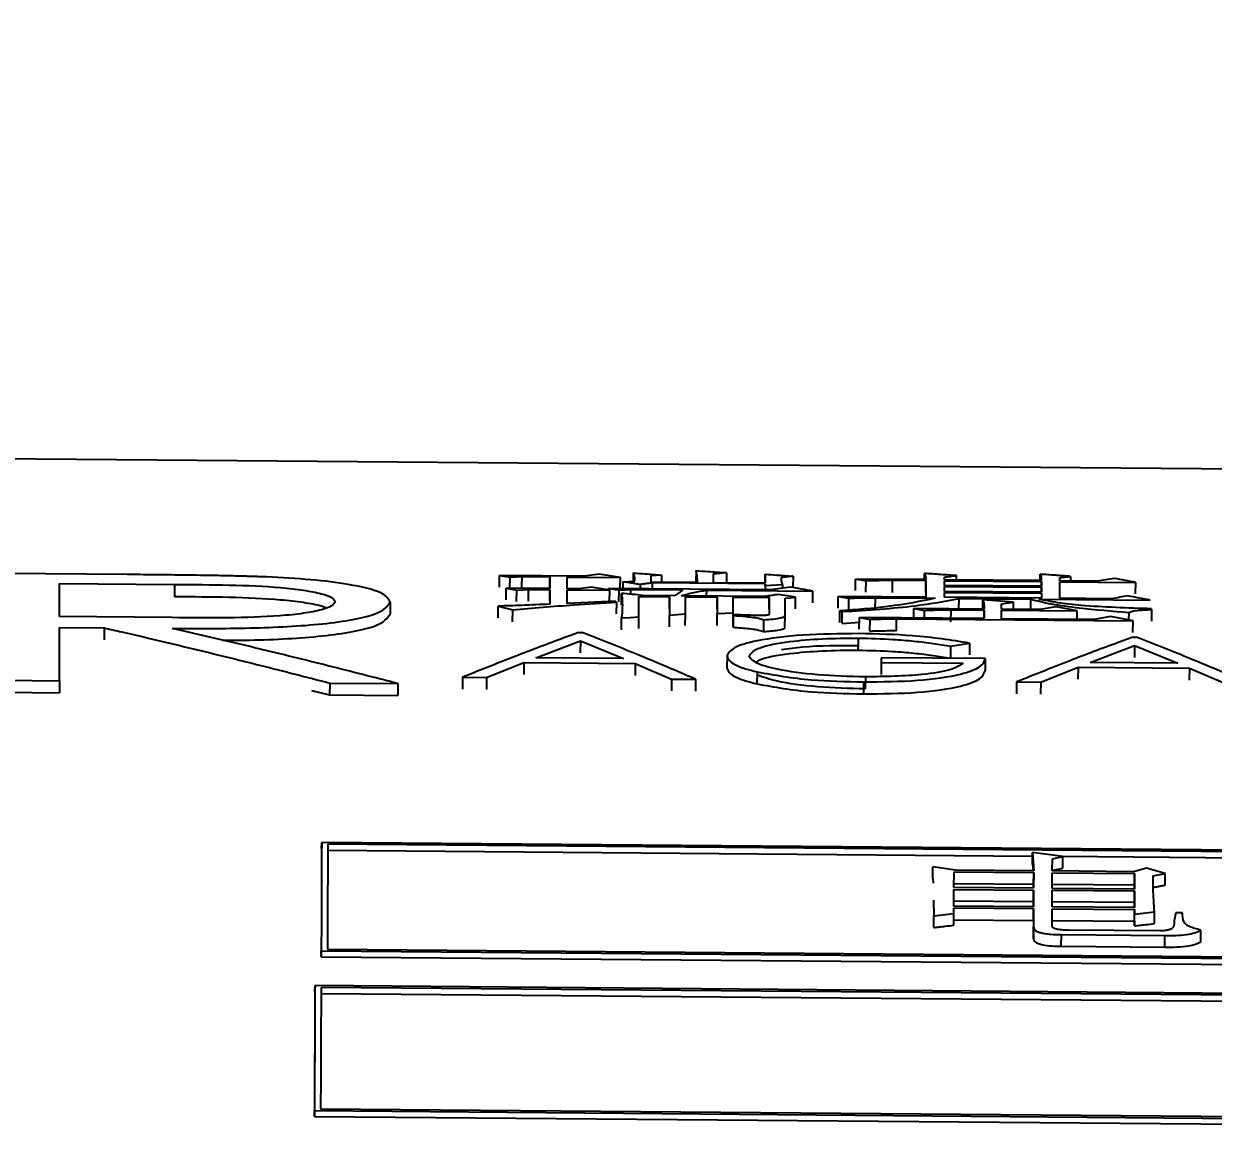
# Model space of a CAD drawing. Header units: millimetres. Extents: x 1726 to 4771, y 590 to 2743.
# Drawn here: x 2468.71 to 2478.4, y 2335.73 to 2344.85 of the extents above; entities that cross this region are included whole.
import ezdxf

# ---------------------------------------------------------------- set-up
doc = ezdxf.new("R2010")
doc.units = ezdxf.units.MM
doc.layers.add('AM_5', color=3, linetype='Continuous', lineweight=25)
doc.styles.add('SLDTEXTSTYLE1', font='txt.shx', dxfattribs={"width": 0.7, "bigfont": 'gbcbig.shx'})
doc.dimstyles.new('SLDDIMSTYLE12$0', dxfattribs={"dimtxt": 12, "dimasz": 10, "dimexe": 0, "dimexo": 0.0625, "dimgap": 0.875, "dimtad": 1, "dimdec": 1, "dimlfac": 1.8, "dimrnd": 1e-09, "dimzin": 12, "dimdsep": 46, "dimtxsty": 'SLDTEXTSTYLE1', "dimcen": 0.09, "dimdle": 8.16, "dimclrd": 3, "dimclre": 3, "dimadec": 0, "dimazin": 3, "dimtfac": 1, "dimtdec": 1, "dimtofl": 0, "dimtmove": 0, "dimatfit": 3, "dimfxl": 0, "dimfrac": 2, "dimtolj": 1, "dimlwd": 5, "dimlwe": 5, "dimarcsym": 0})

# ---------------------------------------------------------------- blocks, each defined once
blk = doc.blocks.new('*D50')
at = {"layer": 'AM_5', "color": 3, "lineweight": 5, "transparency": 16777216}
blk.add_line((2709.5179, 2483.6796), (2315.1182, 2483.6796), dxfattribs=at)
at = {"layer": 'AM_5', "color": 3, "linetype": 'Continuous', "lineweight": 5, "transparency": 16777216}
for p, q in [((2315.1182, 2473.6796), (2315.1182, 2159.8939)), ((2721.1936, 2149.8939), (2315.1182, 2149.8939))]:
    blk.add_line(p, q, dxfattribs=at)
at = {"layer": 'AM_5', "color": 3, "transparency": 16777216}
for points in [[(2313.4515, 2473.6796), (2316.7848, 2473.6796), (2315.1182, 2483.6796)], [(2313.4515, 2159.8939), (2316.7848, 2159.8939), (2315.1182, 2149.8939)]]:
    blk.add_solid(points, dxfattribs=at)
at = {"layer": 'Defpoints', "color": 0, "transparency": 16777216}
for p in [(2709.5804, 2483.6796), (2315.1182, 2149.8939), (2721.2561, 2149.8939)]:
    blk.add_point(p, dxfattribs=at)
at = {"layer": 'AM_5', "color": 0, "transparency": 16777216, "insert": (2300.5289, 2316.7867), "char_height": 12, "attachment_point": 5, "rotation": 90, "style": 'SLDTEXTSTYLE1'}
blk.add_mtext('\\A1;{\\H2.28571x;335}', dxfattribs=at)

msp = doc.modelspace()

# ---------------------------------------------------------------- linework, layer by layer
at = {"color": 7, "linetype": 'Continuous', "lineweight": 25}
for p, q in [((2490.1319, 2341.1208), (2462.6019, 2341.3507)), ((2469.5553, 2340.3593), (2468.5548, 2340.3677)), ((2472.5853, 2340.2575), (2472.5861, 2340.3517)), ((2472.5861, 2340.3517), (2472.6727, 2340.3383)), ((2473.2784, 2340.3459), (2472.5861, 2340.3517)), ((2472.6719, 2340.247), (2472.6727, 2340.3383)), ((2472.6727, 2340.3383), (2472.77, 2340.3422)), ((2472.77, 2340.3422), (2472.9972, 2340.3403)), ((2472.9964, 2340.2461), (2472.9972, 2340.3403)), ((2472.9972, 2340.3403), (2472.9972, 2340.2443)), ((2473.1378, 2340.3392), (2473.5705, 2340.3355)), ((2473.1378, 2340.2431), (2473.1378, 2340.3392)), ((2473.3974, 2340.3623), (2473.2784, 2340.3459)), ((2473.5705, 2340.3355), (2473.3974, 2340.3623)), ((2473.5697, 2340.2462), (2473.5705, 2340.3355)), ((2473.678, 2340.3051), (2473.6786, 2340.3725)), ((2473.9058, 2340.3549), (2473.8193, 2340.3493)), ((2473.8193, 2340.3493), (2473.8193, 2340.2998)), ((2473.9058, 2340.3549), (2473.9053, 2340.2991)), ((2474.187, 2340.3915), (2474.1862, 2340.2975)), ((2474.3276, 2340.3639), (2474.3277, 2340.2955)), ((2474.4358, 2340.3739), (2474.4351, 2340.2946)), ((2474.7495, 2340.362), (2474.7489, 2340.292)), ((2474.7495, 2340.292), (2474.7495, 2340.362)), ((2474.9767, 2340.346), (2474.9759, 2340.254)), ((2475.4843, 2340.2285), (2475.4851, 2340.3227)), ((2476.0584, 2340.318), (2475.4851, 2340.3227)), ((2476.0471, 2340.3181), (2476.0475, 2340.3683)), ((2476.2098, 2340.3167), (2476.2098, 2340.3388)), ((2476.9994, 2340.3101), (2476.2098, 2340.3167)), ((2476.3068, 2340.3159), (2476.3071, 2340.3505)), ((2476.9881, 2340.3102), (2476.9886, 2340.362)), ((2477.1509, 2340.3088), (2477.1509, 2340.3341)), ((2477.2374, 2340.3443), (2477.2371, 2340.3081)), ((2469.0034, 2340.0169), (2469.0035, 2340.2868)), ((2469.0035, 2340.2868), (2469.941, 2340.2789)), ((2469.941, 2340.2789), (2469.9401, 2340.1804)), ((2472.6394, 2340.1526), (2472.6402, 2340.2473)), ((2472.6402, 2340.2473), (2472.7268, 2340.2332)), ((2472.9972, 2340.2443), (2472.6402, 2340.2473)), ((2472.726, 2340.1385), (2472.7268, 2340.2332)), ((2472.7268, 2340.2332), (2472.8241, 2340.2374)), ((2472.8241, 2340.2374), (2472.9972, 2340.236)), ((2472.9964, 2340.1413), (2472.9972, 2340.236)), ((2472.9972, 2340.236), (2472.9972, 2340.1179)), ((2473.2352, 2340.2423), (2473.1378, 2340.2431)), ((2473.1378, 2340.2348), (2473.484, 2340.2319)), ((2473.1378, 2340.1237), (2473.1378, 2340.2348)), ((2473.3325, 2340.2564), (2473.2352, 2340.2423)), ((2473.484, 2340.2319), (2473.3325, 2340.2564)), ((2473.473, 2340.2337), (2473.4732, 2340.247)), ((2474.7928, 2340.236), (2473.4732, 2340.247)), ((2473.4832, 2340.1393), (2473.484, 2340.2319)), ((2473.5589, 2340.1383), (2473.5597, 2340.233)), ((2473.5921, 2340.3001), (2473.5917, 2340.246)), ((2473.5921, 2340.3001), (2473.6895, 2340.3057)), ((2473.6567, 2340.1987), (2473.657, 2340.2371)), ((2473.657, 2340.2371), (2474.0789, 2340.2336)), ((2473.7327, 2340.2778), (2473.7325, 2340.2448)), ((2473.8193, 2340.2998), (2474.1979, 2340.2966)), ((2473.8301, 2340.2916), (2473.8297, 2340.244)), ((2474.7495, 2340.2839), (2473.8301, 2340.2916)), ((2474.2733, 2340.1849), (2474.2737, 2340.232)), ((2474.2737, 2340.232), (2475.139, 2340.2248)), ((2474.3277, 2340.2955), (2474.7495, 2340.292)), ((2474.7495, 2340.2839), (2474.7491, 2340.2363)), ((2474.7495, 2340.2676), (2474.7493, 2340.2363)), ((2474.7495, 2340.2676), (2474.7495, 2340.2839)), ((2474.8902, 2340.2762), (2474.8899, 2340.249)), ((2475.1381, 2340.1301), (2475.139, 2340.2248)), ((2475.5708, 2340.215), (2475.5716, 2340.3093)), ((2475.7871, 2340.2136), (2475.7879, 2340.3123)), ((2475.7879, 2340.3123), (2476.0584, 2340.31)), ((2476.0576, 2340.2157), (2476.0584, 2340.31)), ((2476.0584, 2340.31), (2476.0584, 2340.1751)), ((2476.2098, 2340.3087), (2476.9994, 2340.3022)), ((2476.2098, 2340.2701), (2476.2098, 2340.3087)), ((2476.9995, 2340.2635), (2476.2098, 2340.2701)), ((2476.2098, 2340.262), (2476.9995, 2340.2554)), ((2476.2098, 2340.2225), (2476.2098, 2340.262)), ((2476.9995, 2340.2159), (2476.2098, 2340.2225)), ((2476.9991, 2340.2635), (2476.9994, 2340.3022)), ((2476.9991, 2340.2159), (2476.9995, 2340.2554)), ((2476.9994, 2340.3022), (2476.9995, 2340.2635)), ((2476.9995, 2340.2554), (2476.9995, 2340.2159)), ((2477.4537, 2340.3063), (2477.1509, 2340.3088)), ((2477.1509, 2340.3009), (2477.7674, 2340.2957)), ((2477.1509, 2340.166), (2477.1509, 2340.3009)), ((2477.7666, 2340.2015), (2477.7674, 2340.2957)), ((2471.6957, 2340.1345), (2471.6949, 2340.0361)), ((2473.5272, 2340.1413), (2473.1378, 2340.1237)), ((2473.538, 2340.1343), (2473.5272, 2340.1413)), ((2473.538, 2340.1343), (2473.5372, 2340.0391)), ((2473.5805, 2340.1111), (2473.5813, 2340.2059)), ((2473.7219, 2340.181), (2473.9707, 2340.1789)), ((2473.7219, 2340.0153), (2473.7219, 2340.181)), ((2474.014, 2340.1871), (2473.7544, 2340.1892)), ((2473.9699, 2340.084), (2473.9707, 2340.1789)), ((2473.9707, 2340.1789), (2473.9707, 2340.0295)), ((2474.7496, 2340.1809), (2474.0681, 2340.1866)), ((2474.1005, 2340.1778), (2474.3601, 2340.1757)), ((2474.1005, 2340.0393), (2474.1005, 2340.1778)), ((2474.3593, 2340.0807), (2474.3601, 2340.1757)), ((2474.3601, 2340.1757), (2474.3601, 2340.0407)), ((2474.4899, 2340.1746), (2474.782, 2340.1722)), ((2474.4899, 2340.0486), (2474.4899, 2340.1746)), ((2474.7812, 2340.0772), (2474.782, 2340.1722)), ((2474.782, 2340.1722), (2474.782, 2340.0336)), ((2474.9118, 2340.0271), (2474.9118, 2340.166)), ((2474.9975, 2340.0788), (2474.9983, 2340.1738)), ((2475.3437, 2340.0862), (2475.3445, 2340.1811)), ((2476.0584, 2340.1751), (2475.3445, 2340.1811)), ((2475.4302, 2340.0718), (2475.431, 2340.1667)), ((2475.6465, 2340.0751), (2475.6473, 2340.17)), ((2475.6473, 2340.17), (2476.1341, 2340.166)), ((2476.2098, 2340.2142), (2476.9995, 2340.2076)), ((2476.2098, 2340.1738), (2476.2098, 2340.2142)), ((2476.9995, 2340.1673), (2476.2098, 2340.1738)), ((2476.3281, 2340.0795), (2476.3288, 2340.1644)), ((2476.3288, 2340.1644), (2476.913, 2340.1595)), ((2476.5229, 2340.0779), (2476.5235, 2340.1542)), ((2476.7723, 2340.135), (2476.5235, 2340.1542)), ((2476.6749, 2340.0766), (2476.675, 2340.122)), ((2476.675, 2340.122), (2476.7723, 2340.135)), ((2476.7718, 2340.0758), (2476.7723, 2340.135)), ((2476.9122, 2340.0746), (2476.913, 2340.1595)), ((2476.9779, 2340.1589), (2477.8865, 2340.1514)), ((2476.9995, 2340.2076), (2476.9995, 2340.1673)), ((2477.5728, 2340.1625), (2477.1509, 2340.166)), ((2472.5745, 2340.0066), (2472.5753, 2340.102)), ((2472.5753, 2340.102), (2472.6939, 2340.0709)), ((2472.6931, 2339.9754), (2472.6939, 2340.0709)), ((2473.9699, 2339.9339), (2473.9707, 2340.0295)), ((2474.0997, 2339.9437), (2474.1005, 2340.0393)), ((2474.3593, 2339.9451), (2474.3601, 2340.0407)), ((2474.4891, 2339.9531), (2474.4899, 2340.0486)), ((2474.4899, 2340.0324), (2474.4891, 2339.9368)), ((2474.4891, 2339.9296), (2474.4899, 2340.0252)), ((2474.4899, 2340.0324), (2474.4899, 2340.0252)), ((2474.9109, 2339.9315), (2474.9118, 2340.0271)), ((2475.3553, 2340.0628), (2475.3545, 2339.9674)), ((2475.3553, 2340.0628), (2475.3769, 2340.0573)), ((2475.3761, 2339.9619), (2475.3769, 2340.0573)), ((2475.9604, 2340.0057), (2475.961, 2340.0826)), ((2475.961, 2340.0826), (2476.0476, 2340.0677)), ((2476.5343, 2340.0778), (2475.961, 2340.0826)), ((2476.047, 2340.005), (2476.0476, 2340.0677)), ((2476.2631, 2339.9729), (2476.2639, 2340.0712)), ((2476.2639, 2340.0712), (2476.5343, 2340.069)), ((2476.5337, 2340.0009), (2476.5343, 2340.069)), ((2476.5343, 2340.069), (2476.5343, 2340.0009)), ((2476.9886, 2340.074), (2476.6749, 2340.0766)), ((2476.6749, 2340.0678), (2477.2915, 2340.0627)), ((2476.6749, 2339.9997), (2476.6749, 2340.0678)), ((2477.1184, 2340.0957), (2476.9886, 2340.074)), ((2477.2915, 2340.0627), (2477.1184, 2340.0957)), ((2477.2909, 2339.9946), (2477.2915, 2340.0627)), ((2477.7128, 2339.9881), (2477.7134, 2340.0503)), ((2477.8973, 2340.0735), (2477.8964, 2339.9782)), ((2477.8973, 2340.0735), (2477.8973, 2340.0805)), ((2469.9189, 2340.0081), (2469.0034, 2340.0169)), ((2473.5804, 2339.9097), (2473.5813, 2340.0055)), ((2473.7211, 2339.9196), (2473.7219, 2340.0153)), ((2474.7378, 2339.8946), (2474.7387, 2339.9904)), ((2475.5172, 2339.9694), (2475.376, 2339.959)), ((2475.5167, 2339.9137), (2475.5175, 2340.0094)), ((2475.5175, 2340.0094), (2475.604, 2339.9941)), ((2476.5343, 2340.0009), (2475.5175, 2340.0094)), ((2475.6032, 2339.8984), (2475.604, 2339.9941)), ((2475.8195, 2339.8995), (2475.8204, 2339.9978)), ((2475.8204, 2339.9978), (2477.7458, 2339.9817)), ((2477.4321, 2339.9934), (2476.6749, 2339.9997)), ((2477.5619, 2340.0176), (2477.4321, 2339.9934)), ((2477.7458, 2339.9817), (2477.5619, 2340.0176)), ((2477.745, 2339.886), (2477.7458, 2339.9817)), ((2469.0027, 2339.4942), (2469.0033, 2339.928)), ((2469.0033, 2339.928), (2469.3679, 2339.925)), ((2469.3679, 2339.925), (2469.3671, 2339.8287)), ((2473.2343, 2339.888), (2473.26, 2339.8878)), ((2475.5082, 2339.7437), (2475.509, 2339.8417)), ((2477.747, 2339.8503), (2477.7726, 2339.8501)), ((2472.8827, 2339.6806), (2473.2451, 2339.8184)), ((2473.2451, 2339.8184), (2473.2442, 2339.7218)), ((2473.2451, 2339.8184), (2473.5974, 2339.6746)), ((2476.2597, 2339.7756), (2476.2589, 2339.6789)), ((2476.2597, 2339.7756), (2476.4136, 2339.8007)), ((2476.4136, 2339.8007), (2476.4128, 2339.7041)), ((2477.3954, 2339.6429), (2477.7577, 2339.7807)), ((2477.7577, 2339.7807), (2477.7569, 2339.6841)), ((2477.7577, 2339.7807), (2478.1101, 2339.637)), ((2472.481, 2339.5209), (2472.7853, 2339.6425)), ((2472.7853, 2339.6425), (2472.7845, 2339.5453)), ((2472.7853, 2339.6425), (2473.6919, 2339.635)), ((2473.5974, 2339.6746), (2472.8827, 2339.6806)), ((2474.4392, 2339.6966), (2474.4383, 2339.5996)), ((2475.6955, 2339.6426), (2475.6946, 2339.5454)), ((2475.6955, 2339.6812), (2475.6947, 2339.5841)), ((2475.6955, 2339.6812), (2475.6955, 2339.6426)), ((2476.5417, 2339.6741), (2475.6955, 2339.6812)), ((2475.6955, 2339.6426), (2476.3621, 2339.637)), ((2476.5417, 2339.6741), (2476.5408, 2339.5763)), ((2478.1101, 2339.637), (2477.3954, 2339.6429)), ((2473.6919, 2339.635), (2473.6911, 2339.5378)), ((2473.6919, 2339.635), (2473.9874, 2339.5083)), ((2474.6842, 2339.5664), (2474.6833, 2339.4687)), ((2476.9937, 2339.4832), (2477.298, 2339.6049)), ((2477.298, 2339.6049), (2477.2971, 2339.5077)), ((2477.298, 2339.6049), (2478.2046, 2339.5973)), ((2478.2046, 2339.5973), (2478.2037, 2339.5001)), ((2478.2046, 2339.5973), (2478.5, 2339.4706)), ((2468.554, 2339.4979), (2469.0027, 2339.4942)), ((2469.0027, 2339.4942), (2469.0019, 2339.3966)), ((2471.2042, 2339.4758), (2471.2033, 2339.3783)), ((2471.2042, 2339.4758), (2471.759, 2339.4712)), ((2471.759, 2339.4712), (2471.7582, 2339.3736)), ((2472.2851, 2339.5225), (2472.481, 2339.5209)), ((2472.481, 2339.5209), (2472.4802, 2339.4233)), ((2473.9874, 2339.5083), (2474.1825, 2339.5067)), ((2474.1825, 2339.5067), (2474.1816, 2339.4091)), ((2475.5506, 2339.4851), (2475.5497, 2339.3876)), ((2475.5663, 2339.5253), (2475.5654, 2339.4277)), ((2476.7978, 2339.4848), (2476.9937, 2339.4832)), ((2476.9937, 2339.4832), (2476.9928, 2339.3857)), ((2468.5532, 2339.4004), (2469.0019, 2339.3966)), ((2471.0566, 2339.4157), (2471.2033, 2339.3783)), ((2471.2033, 2339.3783), (2471.7582, 2339.3736)), ((2471.1379, 2338.126), (2471.1383, 2338.1752)), ((2493.1205, 2337.9919), (2471.1383, 2338.1752)), ((2471.1878, 2338.114), (2476.9264, 2338.0661)), ((2493.0705, 2337.9795), (2471.1882, 2338.1619)), ((2476.9259, 2338.0005), (2476.9267, 2338.0963)), ((2476.9267, 2338.0963), (2476.937, 2337.9457)), ((2477.1754, 2338.0633), (2476.9267, 2338.0963)), ((2476.9259, 2338.0005), (2476.9321, 2337.9457)), ((2477.0884, 2337.9444), (2477.0888, 2338.0442)), ((2477.0888, 2338.0442), (2477.1754, 2338.0633)), ((2477.1689, 2338.0641), (2480.204, 2338.0388)), ((2477.1745, 2337.9675), (2477.1754, 2338.0633)), ((2476.1142, 2337.8827), (2476.115, 2337.9783)), ((2476.2988, 2337.951), (2476.115, 2337.9783)), ((2476.2875, 2337.8089), (2476.2879, 2337.9367)), ((2476.2879, 2337.9367), (2476.9369, 2337.9313)), ((2476.937, 2337.9457), (2476.2988, 2337.951)), ((2476.9361, 2337.8357), (2476.9369, 2337.9313)), ((2476.9369, 2337.9313), (2476.9365, 2337.8035)), ((2477.0879, 2337.8023), (2477.0884, 2337.93)), ((2477.7483, 2337.9389), (2477.0884, 2337.9444)), ((2477.0884, 2337.93), (2477.759, 2337.9245)), ((2477.8565, 2337.9667), (2477.7483, 2337.9389)), ((2477.7582, 2337.8289), (2477.759, 2337.9245)), ((2477.759, 2337.9245), (2477.7586, 2337.7967)), ((2478.0078, 2337.9253), (2477.8565, 2337.9667)), ((2477.9104, 2337.9059), (2478.0078, 2337.9253)), ((2478.007, 2337.8297), (2478.0078, 2337.9253)), ((2476.1142, 2337.8827), (2476.1181, 2337.8448)), ((2476.9361, 2337.8357), (2476.2871, 2337.8411)), ((2476.9365, 2337.8035), (2476.2875, 2337.8089)), ((2476.936, 2337.8035), (2476.9361, 2337.8357)), ((2477.7582, 2337.8289), (2477.0875, 2337.8345)), ((2477.7586, 2337.7967), (2477.0879, 2337.8023)), ((2477.7581, 2337.7967), (2477.7582, 2337.8289)), ((2476.1213, 2337.7073), (2476.1243, 2337.5781)), ((2476.2869, 2337.6579), (2476.2874, 2337.7943)), ((2476.2874, 2337.7943), (2476.9364, 2337.7889)), ((2476.9356, 2337.6935), (2476.9364, 2337.7889)), ((2476.9364, 2337.7889), (2476.9359, 2337.6525)), ((2477.0874, 2337.6513), (2477.0879, 2337.7876)), ((2477.0879, 2337.7876), (2477.7585, 2337.782)), ((2477.7577, 2337.6866), (2477.7585, 2337.782)), ((2477.7585, 2337.782), (2477.758, 2337.6457)), ((2476.9356, 2337.6935), (2476.2866, 2337.6989)), ((2476.2867, 2337.5979), (2476.2868, 2337.643)), ((2476.2868, 2337.643), (2476.9359, 2337.6376)), ((2476.9359, 2337.6525), (2476.2869, 2337.6579)), ((2476.935, 2337.5424), (2476.9359, 2337.6376)), ((2476.9359, 2337.6376), (2476.9353, 2337.4893)), ((2476.9354, 2337.6525), (2476.9356, 2337.6935)), ((2477.0868, 2337.4972), (2477.0873, 2337.6363)), ((2477.7577, 2337.6866), (2477.087, 2337.6922)), ((2477.0873, 2337.6363), (2477.7579, 2337.6307)), ((2477.758, 2337.6457), (2477.0874, 2337.6513)), ((2477.7571, 2337.5355), (2477.7579, 2337.6307)), ((2477.7575, 2337.6457), (2477.7577, 2337.6866)), ((2477.7579, 2337.6307), (2477.7578, 2337.5917)), ((2477.7578, 2337.5917), (2477.9201, 2337.6114)), ((2477.9193, 2337.5162), (2477.9201, 2337.6114)), ((2478.1473, 2337.6035), (2478.0932, 2337.6039)), ((2476.1235, 2337.483), (2476.1243, 2337.5781)), ((2476.1243, 2337.5781), (2476.2867, 2337.5979)), ((2476.2858, 2337.5028), (2476.2867, 2337.5979)), ((2476.286, 2337.5478), (2476.935, 2337.5424)), ((2476.935, 2337.5424), (2476.9345, 2337.3943)), ((2477.0869, 2337.5411), (2477.7571, 2337.5355)), ((2477.757, 2337.4965), (2477.7578, 2337.5917)), ((2477.7571, 2337.5355), (2477.757, 2337.4965)), ((2476.9345, 2337.3943), (2476.9353, 2337.4893)), ((2477.1614, 2337.3312), (2477.1622, 2337.4261)), ((2477.1622, 2337.4261), (2478.0059, 2337.419)), ((2477.963, 2337.4563), (2477.2164, 2337.4625)), ((2478.0051, 2337.3241), (2478.0059, 2337.419)), ((2478.2973, 2337.3677), (2478.2982, 2337.4627)), ((2471.1351, 2337.3937), (2471.1346, 2337.2453)), ((2477.1614, 2337.3312), (2478.0051, 2337.3241)), ((2471.1346, 2337.2453), (2471.135, 2337.2935)), ((2471.1346, 2337.2453), (2493.1168, 2337.0621)), ((2471.135, 2337.2935), (2493.1172, 2337.1102)), ((2471.1851, 2337.3075), (2493.0673, 2337.1251)), ((2471.0834, 2336.9625), (2471.079, 2335.9454)), ((2471.0834, 2336.9625), (2471.0839, 2337.0103)), ((2493.0661, 2336.8271), (2471.0839, 2337.0103)), ((2471.1334, 2336.9478), (2493.0156, 2336.7654)), ((2493.016, 2336.8126), (2471.1338, 2336.995)), ((2471.079, 2335.9454), (2471.0794, 2335.9922)), ((2471.0794, 2335.9922), (2493.0616, 2335.809)), ((2471.1295, 2336.0083), (2493.0117, 2335.8259)), ((2471.079, 2335.9454), (2493.0612, 2335.7622))]:
    msp.add_line(p, q, dxfattribs=at)
at = {"color": 7, "linetype": 'Continuous', "lineweight": 25, "flags": 128}
for points in [[(2472.7692, 2340.248), (2472.7694, 2340.2682), (2472.7696, 2340.2929), (2472.7698, 2340.3176), (2472.77, 2340.3422)], [(2472.8233, 2340.1427), (2472.8235, 2340.1635), (2472.8237, 2340.1882), (2472.8239, 2340.2128), (2472.8241, 2340.2374)], [(2473.5597, 2340.233), (2473.6084, 2340.2351), (2473.657, 2340.2371)], [(2474.8902, 2340.2762), (2474.844, 2340.2734), (2474.7968, 2340.2705), (2474.7495, 2340.2676)], [(2474.9118, 2340.166), (2474.9551, 2340.1699), (2474.9983, 2340.1738)], [(2473.9707, 2340.0295), (2474.0356, 2340.0344), (2474.1005, 2340.0393)], [(2474.3601, 2340.0407), (2474.425, 2340.0447), (2474.4899, 2340.0486)], [(2473.5813, 2340.0055), (2473.6516, 2340.0104), (2473.7219, 2340.0153)], [(2472.2851, 2339.5225), (2472.2849, 2339.4966), (2472.2847, 2339.4708), (2472.2843, 2339.425)], [(2473.9874, 2339.5083), (2473.9872, 2339.4836), (2473.9869, 2339.4589), (2473.9865, 2339.4108)], [(2476.7978, 2339.4848), (2476.7975, 2339.459), (2476.7973, 2339.4331), (2476.7969, 2339.3873)]]:
    msp.add_lwpolyline(points, dxfattribs=at)
at = {"color": 7, "linetype": 'Continuous', "lineweight": 25}
for points, knots in [([(2470.6881, 2340.3398), (2470.6782, 2340.3401), (2470.6632, 2340.3406), (2470.6433, 2340.3412), (2470.6283, 2340.3417), (2470.6084, 2340.3424), (2470.5885, 2340.343), (2470.5685, 2340.3436), (2470.5535, 2340.3441), (2470.5386, 2340.3445), (2470.5186, 2340.3451), (2470.4986, 2340.3457), (2470.4786, 2340.3463), (2470.4636, 2340.3467), (2470.4335, 2340.3474), (2470.3683, 2340.349), (2470.2879, 2340.3504), (2470.1471, 2340.3527), (2469.978, 2340.3552), (2469.7606, 2340.3575), (2469.6238, 2340.3587), (2469.5553, 2340.3593)], [0, 0, 0, 0, 0.026604, 0.039906, 0.053209, 0.066511, 0.093115, 0.106417, 0.119719, 0.133022, 0.146324, 0.172928, 0.18623, 0.199533, 0.212835, 0.266046, 0.372479, 0.425688, 0.638532, 0.819249, 1, 1, 1, 1]), ([(2471.6957, 2340.1345), (2471.6816, 2340.1612), (2471.6531, 2340.2152), (2471.3889, 2340.2777), (2471.0557, 2340.3201), (2470.8116, 2340.3332), (2470.6881, 2340.3398)], [0, 0, 0, 0, 0.268776, 0.544534, 0.769495, 1, 1, 1, 1]), ([(2473.6895, 2340.3057), (2473.6894, 2340.3122), (2473.6892, 2340.3252), (2473.6863, 2340.3475), (2473.6815, 2340.3631), (2473.6786, 2340.3725)], [0, 0, 0, 0, 0.287575, 0.575167, 1, 1, 1, 1]), ([(2473.6786, 2340.3725), (2473.7095, 2340.3701), (2473.7629, 2340.366), (2473.8386, 2340.3601), (2473.8834, 2340.3566), (2473.9058, 2340.3549)], [0, 0, 0, 0, 0.408301, 0.70415, 1, 1, 1, 1]), ([(2474.1979, 2340.2966), (2474.1979, 2340.2972), (2474.1979, 2340.2984), (2474.1979, 2340.3001), (2474.1979, 2340.3018), (2474.1978, 2340.3035), (2474.1978, 2340.3052), (2474.1978, 2340.307), (2474.1978, 2340.3084), (2474.1978, 2340.3098), (2474.1978, 2340.3112), (2474.1978, 2340.313), (2474.1977, 2340.3144), (2474.1977, 2340.3158), (2474.1977, 2340.3172), (2474.1976, 2340.3189), (2474.1976, 2340.3204), (2474.1976, 2340.3218), (2474.1975, 2340.3232), (2474.1974, 2340.3249), (2474.1974, 2340.3263), (2474.1973, 2340.3277), (2474.1972, 2340.3292), (2474.1971, 2340.3309), (2474.1971, 2340.3323), (2474.197, 2340.3337), (2474.1969, 2340.3351), (2474.1967, 2340.3368), (2474.1966, 2340.3382), (2474.1965, 2340.3396), (2474.1964, 2340.341), (2474.1962, 2340.3427), (2474.196, 2340.3444), (2474.1959, 2340.3458), (2474.1957, 2340.3472), (2474.1955, 2340.3486), (2474.1953, 2340.35), (2474.1951, 2340.3514), (2474.1949, 2340.3528), (2474.1947, 2340.3545), (2474.1944, 2340.3562), (2474.1942, 2340.3576), (2474.1939, 2340.359), (2474.1937, 2340.3604), (2474.1934, 2340.362), (2474.1931, 2340.3634), (2474.1929, 2340.3648), (2474.1926, 2340.3662), (2474.1923, 2340.3679), (2474.192, 2340.3693), (2474.1917, 2340.3707), (2474.1914, 2340.372), (2474.191, 2340.3737), (2474.1907, 2340.3751), (2474.1904, 2340.3765), (2474.1901, 2340.3779), (2474.1898, 2340.3795), (2474.1895, 2340.3809), (2474.1891, 2340.3823), (2474.1888, 2340.3837), (2474.1884, 2340.3853), (2474.1881, 2340.3867), (2474.1878, 2340.3881), (2474.1874, 2340.3896), (2474.1872, 2340.3908), (2474.187, 2340.3915)], [0, 0, 0, 0, 0.017776, 0.035552, 0.053328, 0.071104, 0.08888, 0.106656, 0.124432, 0.13332, 0.151096, 0.168872, 0.186648, 0.195536, 0.213312, 0.231088, 0.248864, 0.257752, 0.275528, 0.293304, 0.31108, 0.319968, 0.337744, 0.355519, 0.373295, 0.382183, 0.399959, 0.417735, 0.435511, 0.444399, 0.462175, 0.479951, 0.497727, 0.515503, 0.524391, 0.542167, 0.559943, 0.568831, 0.586607, 0.604383, 0.622159, 0.639935, 0.648823, 0.666599, 0.684375, 0.702151, 0.711039, 0.728815, 0.746591, 0.764367, 0.773255, 0.791031, 0.808807, 0.826583, 0.835471, 0.853247, 0.871023, 0.888799, 0.897687, 0.915463, 0.933239, 0.951015, 0.959903, 0.977679, 1, 1, 1, 1]), ([(2474.187, 2340.3915), (2474.2183, 2340.3893), (2474.2755, 2340.3853), (2474.3584, 2340.3794), (2474.41, 2340.3758), (2474.4358, 2340.3739)], [0, 0, 0, 0, 0.377751, 0.688875, 1, 1, 1, 1]), ([(2474.4358, 2340.3739), (2474.4217, 2340.3726), (2474.3967, 2340.3703), (2474.3606, 2340.367), (2474.3386, 2340.365), (2474.3276, 2340.3639)], [0, 0, 0, 0, 0.390452, 0.695226, 1, 1, 1, 1]), ([(2474.7495, 2340.362), (2474.7809, 2340.3598), (2474.8344, 2340.356), (2474.9102, 2340.3507), (2474.9545, 2340.3475), (2474.9767, 2340.346)], [0, 0, 0, 0, 0.4145169, 0.7072579, 1, 1, 1, 1]), ([(2474.9767, 2340.346), (2474.9637, 2340.3444), (2474.941, 2340.3416), (2474.9085, 2340.3377), (2474.889, 2340.3353), (2474.8793, 2340.3341)], [0, 0, 0, 0, 0.40015, 0.700074, 1, 1, 1, 1]), ([(2474.8793, 2340.3341), (2474.8793, 2340.327), (2474.8794, 2340.3194), (2474.8804, 2340.3113), (2474.8807, 2340.3095), (2474.8809, 2340.3077), (2474.8813, 2340.3059), (2474.8815, 2340.3045), (2474.8819, 2340.3027), (2474.8824, 2340.3009), (2474.8829, 2340.2986), (2474.8834, 2340.2968), (2474.8839, 2340.295), (2474.8845, 2340.2932), (2474.885, 2340.2914), (2474.8856, 2340.2895), (2474.8862, 2340.2877), (2474.8867, 2340.2861), (2474.8872, 2340.2848), (2474.8875, 2340.2838), (2474.8879, 2340.2827), (2474.8884, 2340.2813), (2474.8888, 2340.2802), (2474.8891, 2340.2793), (2474.8894, 2340.2784), (2474.8897, 2340.2774), (2474.89, 2340.2766), (2474.8902, 2340.2762)], [0, 0, 0, 0, 0.37469, 0.398108, 0.421526, 0.468361, 0.491779, 0.515197, 0.538615, 0.58545, 0.608868, 0.655703, 0.679121, 0.702539, 0.749374, 0.772792, 0.79621, 0.843045, 0.854754, 0.866463, 0.889881, 0.913299, 0.936716, 0.948425, 0.960134, 0.980067, 1, 1, 1, 1]), ([(2475.4851, 2340.3227), (2475.4995, 2340.3205), (2475.5283, 2340.316), (2475.5572, 2340.3115), (2475.5716, 2340.3093)], [0, 0, 0, 0, 0.4999996, 1, 1, 1, 1]), ([(2476.0475, 2340.3683), (2476.0496, 2340.3629), (2476.0538, 2340.3519), (2476.0571, 2340.3352), (2476.058, 2340.3237), (2476.0584, 2340.318)], [0, 0, 0, 0, 0.32278, 0.661317, 1, 1, 1, 1]), ([(2476.3071, 2340.3505), (2476.2639, 2340.3535), (2476.1773, 2340.3594), (2476.0908, 2340.3653), (2476.0475, 2340.3683)], [0, 0, 0, 0, 0.499999, 1, 1, 1, 1]), ([(2476.2098, 2340.3388), (2476.226, 2340.3408), (2476.2585, 2340.3447), (2476.2909, 2340.3486), (2476.3071, 2340.3505)], [0, 0, 0, 0, 0.500001, 1, 1, 1, 1]), ([(2476.9886, 2340.362), (2476.9909, 2340.3565), (2476.9956, 2340.3452), (2476.9985, 2340.3279), (2476.9991, 2340.316), (2476.9994, 2340.3101)], [0, 0, 0, 0, 0.320799, 0.66032, 1, 1, 1, 1]), ([(2477.2374, 2340.3443), (2477.1959, 2340.3473), (2477.113, 2340.3532), (2477.03, 2340.359), (2476.9886, 2340.362)], [0, 0, 0, 0, 0.499999, 1, 1, 1, 1]), ([(2477.1509, 2340.3341), (2477.1653, 2340.3358), (2477.1941, 2340.3392), (2477.223, 2340.3426), (2477.2374, 2340.3443)], [0, 0, 0, 0, 0.500001, 1, 1, 1, 1]), ([(2477.5944, 2340.3273), (2477.5709, 2340.3238), (2477.524, 2340.3168), (2477.4772, 2340.3098), (2477.4537, 2340.3063)], [0, 0, 0, 0, 0.4999965, 1, 1, 1, 1]), ([(2477.7674, 2340.2957), (2477.7386, 2340.301), (2477.6809, 2340.3116), (2477.6232, 2340.322), (2477.5944, 2340.3273)], [0, 0, 0, 0, 0.5, 1, 1, 1, 1]), ([(2469.941, 2340.2789), (2470.2407, 2340.2774), (2470.6164, 2340.2754), (2470.9958, 2340.2334), (2471.1366, 2340.205), (2471.2319, 2340.1728), (2471.242, 2340.1498), (2471.247, 2340.1384)], [0, 0, 0, 0, 0.515202, 0.645783, 0.772677, 0.88728, 1, 1, 1, 1]), ([(2473.4732, 2340.247), (2473.4876, 2340.2447), (2473.5164, 2340.24), (2473.5453, 2340.2353), (2473.5597, 2340.233)], [0, 0, 0, 0, 0.499999, 1, 1, 1, 1]), ([(2473.7327, 2340.2778), (2473.7203, 2340.2797), (2473.6953, 2340.2837), (2473.6484, 2340.2912), (2473.614, 2340.2966), (2473.5921, 2340.3001)], [0, 0, 0, 0, 0.266243, 0.532487, 1, 1, 1, 1]), ([(2473.8301, 2340.2916), (2473.8176, 2340.2898), (2473.7952, 2340.2866), (2473.7627, 2340.282), (2473.7427, 2340.2792), (2473.7327, 2340.2778)], [0, 0, 0, 0, 0.384576, 0.692287, 1, 1, 1, 1]), ([(2474.0789, 2340.2336), (2474.0681, 2340.2259), (2474.0465, 2340.2105), (2474.0248, 2340.1949), (2474.014, 2340.1871)], [0, 0, 0, 0, 0.5, 1, 1, 1, 1]), ([(2474.0681, 2340.1866), (2474.0996, 2340.196), (2474.1562, 2340.2129), (2474.2376, 2340.2261), (2474.2737, 2340.232)], [0, 0, 0, 0, 0.55626, 1, 1, 1, 1]), ([(2474.9551, 2340.2577), (2474.928, 2340.2541), (2474.8739, 2340.2469), (2474.8199, 2340.2396), (2474.7928, 2340.236)], [0, 0, 0, 0, 0.499999, 1, 1, 1, 1]), ([(2475.139, 2340.2248), (2475.1083, 2340.2303), (2475.047, 2340.2413), (2474.9857, 2340.2523), (2474.9551, 2340.2577)], [0, 0, 0, 0, 0.5, 1, 1, 1, 1]), ([(2475.5716, 2340.3093), (2475.6114, 2340.3105), (2475.6825, 2340.3128), (2475.7557, 2340.3124), (2475.7879, 2340.3123)], [0, 0, 0, 0, 0.558835, 1, 1, 1, 1]), ([(2471.247, 2340.1384), (2471.2419, 2340.1267), (2471.2315, 2340.1033), (2471.1394, 2340.0701), (2470.9955, 2340.0415), (2470.6063, 2340.0021), (2470.2239, 2340.0054), (2469.9189, 2340.0081)], [0, 0, 0, 0, 0.11283, 0.2273, 0.354231, 0.484873, 1, 1, 1, 1]), ([(2469.9228, 2339.9204), (2470.1338, 2339.9198), (2470.5523, 2339.9187), (2471.0687, 2339.9445), (2471.3991, 2339.9907), (2471.6376, 2340.049), (2471.673, 2340.101), (2471.6957, 2340.1345)], [0, 0, 0, 0, 0.260913, 0.517661, 0.647473, 0.773697, 1, 1, 1, 1]), ([(2469.9401, 2340.1804), (2470.2409, 2340.1789), (2470.6179, 2340.1771), (2470.9929, 2340.1347), (2471.1212, 2340.1111), (2471.1642, 2340.0938), (2471.1781, 2340.0883)], [0, 0, 0, 0, 0.618586, 0.775318, 0.92757, 1, 1, 1, 1]), ([(2472.6939, 2340.0709), (2472.7745, 2340.0788), (2472.935, 2340.0947), (2473.2219, 2340.1139), (2473.4228, 2340.1269), (2473.538, 2340.1343)], [0, 0, 0, 0, 0.300725, 0.599042, 1, 1, 1, 1]), ([(2473.5813, 2340.2059), (2473.5824, 2340.1938), (2473.5858, 2340.1555), (2473.5883, 2340.0893), (2473.5836, 2340.0335), (2473.5813, 2340.0055)], [0, 0, 0, 0, 0.18758, 0.593728, 1, 1, 1, 1]), ([(2473.7544, 2340.1892), (2473.7256, 2340.192), (2473.6679, 2340.1976), (2473.6102, 2340.2032), (2473.5813, 2340.2059)], [0, 0, 0, 0, 0.5, 1, 1, 1, 1]), ([(2474.8577, 2340.197), (2474.8397, 2340.1943), (2474.8036, 2340.189), (2474.7676, 2340.1836), (2474.7496, 2340.1809)], [0, 0, 0, 0, 0.499995, 1, 1, 1, 1]), ([(2474.9983, 2340.1738), (2474.9749, 2340.1776), (2474.928, 2340.1854), (2474.8812, 2340.1931), (2474.8577, 2340.197)], [0, 0, 0, 0, 0.499999, 1, 1, 1, 1]), ([(2475.3445, 2340.1811), (2475.3589, 2340.1787), (2475.3878, 2340.1739), (2475.4166, 2340.1691), (2475.431, 2340.1667)], [0, 0, 0, 0, 0.5, 1, 1, 1, 1]), ([(2476.1341, 2340.166), (2476.0155, 2340.1415), (2475.8003, 2340.097), (2475.4932, 2340.0734), (2475.3553, 2340.0628)], [0, 0, 0, 0, 0.551009, 1, 1, 1, 1]), ([(2475.3769, 2340.0573), (2475.5859, 2340.0704), (2475.9544, 2340.0935), (2476.2157, 2340.143), (2476.3288, 2340.1644)], [0, 0, 0, 0, 0.567388, 1, 1, 1, 1]), ([(2475.431, 2340.1667), (2475.4708, 2340.1681), (2475.5419, 2340.1705), (2475.6151, 2340.1702), (2475.6473, 2340.17)], [0, 0, 0, 0, 0.558835, 1, 1, 1, 1]), ([(2476.5235, 2340.1542), (2476.5269, 2340.1416), (2476.532, 2340.1227), (2476.5337, 2340.0971), (2476.5341, 2340.0842), (2476.5343, 2340.0778)], [0, 0, 0, 0, 0.499799, 0.749887, 1, 1, 1, 1]), ([(2476.913, 2340.1595), (2476.9645, 2340.1458), (2477.0692, 2340.1179), (2477.3513, 2340.0814), (2477.5754, 2340.0621), (2477.7134, 2340.0503)], [0, 0, 0, 0, 0.271719, 0.55196, 1, 1, 1, 1]), ([(2477.8973, 2340.0805), (2477.7009, 2340.0866), (2477.429, 2340.095), (2477.1248, 2340.1284), (2477.0265, 2340.1489), (2476.9779, 2340.1589)], [0, 0, 0, 0, 0.568218, 0.786771, 1, 1, 1, 1]), ([(2477.7026, 2340.185), (2477.6809, 2340.1813), (2477.6377, 2340.1738), (2477.5944, 2340.1662), (2477.5728, 2340.1625)], [0, 0, 0, 0, 0.4999965, 1, 1, 1, 1]), ([(2477.8865, 2340.1514), (2477.8558, 2340.157), (2477.7945, 2340.1683), (2477.7332, 2340.1794), (2477.7026, 2340.185)], [0, 0, 0, 0, 0.5, 1, 1, 1, 1]), ([(2470.3312, 2339.8247), (2470.4054, 2339.8248), (2470.6869, 2339.8252), (2471.0677, 2339.8467), (2471.3982, 2339.8924), (2471.6367, 2339.9507), (2471.6721, 2340.0027), (2471.6948, 2340.0361)], [0, 0, 0, 0, 0.110546, 0.419691, 0.575938, 0.727812, 1, 1, 1, 1]), ([(2472.9972, 2340.1179), (2472.9591, 2340.1161), (2472.8829, 2340.1127), (2472.7429, 2340.107), (2472.6397, 2340.1039), (2472.5753, 2340.102)], [0, 0, 0, 0, 0.273664, 0.547351, 1, 1, 1, 1]), ([(2474.782, 2340.0336), (2474.7808, 2340.0327), (2474.7785, 2340.0308), (2474.7692, 2340.028), (2474.7537, 2340.026), (2474.7135, 2340.0239), (2474.6232, 2340.0279), (2474.5428, 2340.0306), (2474.4899, 2340.0324)], [0, 0, 0, 0, 0.049797, 0.100838, 0.163849, 0.229314, 0.492568, 1, 1, 1, 1]), ([(2474.4899, 2340.0252), (2474.5253, 2340.023), (2474.5831, 2340.0193), (2474.6549, 2340.0109), (2474.7072, 2340.0019), (2474.7283, 2339.9942), (2474.7387, 2339.9904)], [0, 0, 0, 0, 0.34869, 0.570906, 0.788288, 1, 1, 1, 1]), ([(2474.7387, 2339.9904), (2474.7901, 2339.9944), (2474.8609, 2340), (2474.9084, 2340.0158), (2474.9106, 2340.0234), (2474.9118, 2340.0271)], [0, 0, 0, 0, 0.572838, 0.788051, 1, 1, 1, 1]), ([(2476.0476, 2340.0677), (2476.0873, 2340.0692), (2476.1585, 2340.0717), (2476.2316, 2340.0714), (2476.2639, 2340.0712)], [0, 0, 0, 0, 0.5588348, 1, 1, 1, 1]), ([(2477.7134, 2340.0503), (2477.7212, 2340.0539), (2477.7373, 2340.0614), (2477.8014, 2340.0709), (2477.8606, 2340.0725), (2477.8973, 2340.0735)], [0, 0, 0, 0, 0.2687155, 0.5468291, 1, 1, 1, 1]), ([(2474.9109, 2339.9288), (2474.9091, 2339.924), (2474.9053, 2339.9142), (2474.8404, 2339.9004), (2474.7771, 2339.8953), (2474.7378, 2339.8921)], [0, 0, 0, 0, 0.269236, 0.545797, 1, 1, 1, 1]), ([(2475.604, 2339.9941), (2475.6438, 2339.9956), (2475.7149, 2339.9982), (2475.7881, 2339.9979), (2475.8204, 2339.9978)], [0, 0, 0, 0, 0.558835, 1, 1, 1, 1]), ([(2469.3679, 2339.925), (2469.4154, 2339.9141), (2469.653, 2339.8594), (2470.0778, 2339.7587), (2470.6423, 2339.6202), (2471.0169, 2339.5239), (2471.2042, 2339.4758)], [0, 0, 0, 0, 0.077607, 0.3880363, 0.6940122, 1, 1, 1, 1]), ([(2471.759, 2339.4712), (2471.7115, 2339.4835), (2471.474, 2339.545), (2471.0493, 2339.6522), (2470.4847, 2339.7899), (2470.1101, 2339.8769), (2469.9228, 2339.9204)], [0, 0, 0, 0, 0.077607, 0.3880366, 0.6940124, 1, 1, 1, 1]), ([(2473.2343, 2339.888), (2473.2015, 2339.876), (2473.0374, 2339.8162), (2472.7211, 2339.6972), (2472.4374, 2339.5835), (2472.2851, 2339.5225)], [0, 0, 0, 0, 0.103722, 0.518616, 1, 1, 1, 1]), ([(2474.1825, 2339.5067), (2474.1504, 2339.5206), (2473.99, 2339.5902), (2473.6826, 2339.7201), (2473.4071, 2339.8294), (2473.26, 2339.8878)], [0, 0, 0, 0, 0.104313, 0.521568, 1, 1, 1, 1]), ([(2475.5151, 2339.878), (2475.3586, 2339.8765), (2475.0504, 2339.8736), (2474.691, 2339.8281), (2474.4763, 2339.7657), (2474.4515, 2339.7194), (2474.4392, 2339.6966)], [0, 0, 0, 0, 0.292337, 0.575557, 0.790285, 1, 1, 1, 1]), ([(2474.7378, 2339.8921), (2474.72, 2339.8979), (2474.6903, 2339.9076), (2474.6217, 2339.9167), (2474.5578, 2339.9228), (2474.5121, 2339.9256), (2474.4891, 2339.9269)], [0, 0, 0, 0, 0.328275, 0.548712, 0.773165, 1, 1, 1, 1]), ([(2474.6187, 2339.6966), (2474.6376, 2339.72), (2474.6762, 2339.7678), (2474.9252, 2339.8144), (2475.2129, 2339.8392), (2475.4098, 2339.8409), (2475.509, 2339.8417)], [0, 0, 0, 0, 0.2663094, 0.5430684, 0.7696204, 1, 1, 1, 1]), ([(2475.509, 2339.8417), (2475.6041, 2339.8393), (2475.7601, 2339.8352), (2475.9627, 2339.818), (2476.1219, 2339.7996), (2476.214, 2339.7836), (2476.2597, 2339.7756)], [0, 0, 0, 0, 0.344694, 0.565951, 0.784515, 1, 1, 1, 1]), ([(2476.4136, 2339.8007), (2476.2655, 2339.8241), (2475.9977, 2339.8665), (2475.6641, 2339.8744), (2475.5151, 2339.878)], [0, 0, 0, 0, 0.553186, 1, 1, 1, 1]), ([(2475.8195, 2339.8995), (2475.7784, 2339.8997), (2475.7052, 2339.8999), (2475.6343, 2339.8971), (2475.6032, 2339.8959)], [0, 0, 0, 0, 0.561086, 1, 1, 1, 1]), ([(2477.747, 2339.8503), (2477.7142, 2339.8383), (2477.5501, 2339.7785), (2477.2337, 2339.6596), (2476.9501, 2339.5459), (2476.7978, 2339.4848)], [0, 0, 0, 0, 0.103722, 0.518616, 1, 1, 1, 1]), ([(2478.6951, 2339.469), (2478.6631, 2339.4829), (2478.5027, 2339.5526), (2478.1952, 2339.6825), (2477.9198, 2339.7917), (2477.7726, 2339.8501)], [0, 0, 0, 0, 0.104313, 0.521568, 1, 1, 1, 1]), ([(2474.6766, 2339.6424), (2474.6849, 2339.6503), (2474.7183, 2339.6819), (2474.9284, 2339.7159), (2475.2111, 2339.7413), (2475.4086, 2339.7429), (2475.5082, 2339.7437)], [0, 0, 0, 0, 0.111314, 0.446422, 0.720864, 1, 1, 1, 1]), ([(2475.5142, 2339.7799), (2475.3534, 2339.7799), (2475.1197, 2339.7799), (2474.9385, 2339.754), (2474.8819, 2339.7459)], [0, 0, 0, 0, 0.6880632, 1, 1, 1, 1]), ([(2475.5082, 2339.7437), (2475.6032, 2339.7412), (2475.7593, 2339.7372), (2475.9618, 2339.72), (2476.1211, 2339.7016), (2476.2132, 2339.6856), (2476.2589, 2339.6776)], [0, 0, 0, 0, 0.34476, 0.566029, 0.784574, 1, 1, 1, 1]), ([(2474.4392, 2339.6966), (2474.4441, 2339.6809), (2474.4523, 2339.655), (2474.5129, 2339.62), (2474.5858, 2339.5916), (2474.6512, 2339.5748), (2474.6842, 2339.5664)], [0, 0, 0, 0, 0.334846, 0.553685, 0.77524, 1, 1, 1, 1]), ([(2475.5663, 2339.5253), (2475.4342, 2339.529), (2475.1734, 2339.5363), (2474.8595, 2339.5799), (2474.6577, 2339.6369), (2474.6316, 2339.6769), (2474.6187, 2339.6966)], [0, 0, 0, 0, 0.291834, 0.575874, 0.791001, 1, 1, 1, 1]), ([(2475.5506, 2339.4851), (2475.7011, 2339.4864), (2475.9966, 2339.489), (2476.3401, 2339.5394), (2476.5176, 2339.607), (2476.5337, 2339.6518), (2476.5417, 2339.6741)], [0, 0, 0, 0, 0.2931755, 0.5758213, 0.7896188, 1, 1, 1, 1]), ([(2474.4383, 2339.5987), (2474.4433, 2339.5831), (2474.4514, 2339.5572), (2474.5121, 2339.5222), (2474.585, 2339.4939), (2474.6504, 2339.4771), (2474.6833, 2339.4687)], [0, 0, 0, 0, 0.334778, 0.5536, 0.775175, 1, 1, 1, 1]), ([(2474.6842, 2339.5664), (2474.825, 2339.5409), (2475.0806, 2339.4948), (2475.405, 2339.4881), (2475.5506, 2339.4851)], [0, 0, 0, 0, 0.551271, 1, 1, 1, 1]), ([(2475.5497, 2339.3875), (2475.7002, 2339.3888), (2475.9956, 2339.3914), (2476.3392, 2339.4418), (2476.5167, 2339.5092), (2476.5328, 2339.554), (2476.5408, 2339.5763)], [0, 0, 0, 0, 0.293346, 0.576042, 0.789757, 1, 1, 1, 1]), ([(2476.3621, 2339.637), (2476.3338, 2339.6182), (2476.2758, 2339.5796), (2475.9855, 2339.5323), (2475.7266, 2339.528), (2475.5663, 2339.5253)], [0, 0, 0, 0, 0.267419, 0.54663, 1, 1, 1, 1]), ([(2474.6833, 2339.4687), (2474.8242, 2339.4433), (2475.0798, 2339.3972), (2475.4042, 2339.3905), (2475.5497, 2339.3875)], [0, 0, 0, 0, 0.551186, 1, 1, 1, 1]), ([(2475.5654, 2339.4277), (2475.4342, 2339.4314), (2475.1753, 2339.4388), (2474.8518, 2339.4813), (2474.734, 2339.5223), (2474.6839, 2339.5398)], [0, 0, 0, 0, 0.371721, 0.733402, 1, 1, 1, 1]), ([(2471.1383, 2338.1752), (2471.138, 2338.0913), (2471.1374, 2337.9236), (2471.1363, 2337.6316), (2471.1355, 2337.4164), (2471.135, 2337.2935)], [0, 0, 0, 0, 0.300085, 0.60017, 1, 1, 1, 1]), ([(2471.1882, 2338.1619), (2471.1879, 2338.0779), (2471.1874, 2337.9099), (2471.1863, 2337.6263), (2471.1855, 2337.4208), (2471.1851, 2337.3075)], [0, 0, 0, 0, 0.309667, 0.619333, 1, 1, 1, 1]), ([(2477.0884, 2337.9486), (2477.1027, 2337.9517), (2477.1314, 2337.958), (2477.1601, 2337.9643), (2477.1745, 2337.9675)], [0, 0, 0, 0, 0.49708, 1, 1, 1, 1]), ([(2477.9201, 2337.6114), (2477.9156, 2337.6748), (2477.9086, 2337.7742), (2477.9099, 2337.8709), (2477.9104, 2337.9059)], [0, 0, 0, 0, 0.638088, 1, 1, 1, 1]), ([(2477.9101, 2337.8105), (2477.9236, 2337.8131), (2477.9464, 2337.8177), (2477.9787, 2337.8241), (2477.9976, 2337.8278), (2478.007, 2337.8297)], [0, 0, 0, 0, 0.4169532, 0.7084766, 1, 1, 1, 1]), ([(2478.0932, 2337.6039), (2478.0874, 2337.5767), (2478.0788, 2337.536), (2478.0799, 2337.4902), (2478.0555, 2337.4706), (2478.0318, 2337.4625), (2477.9991, 2337.4577), (2477.9751, 2337.4567), (2477.963, 2337.4563)], [0, 0, 0, 0, 0.493159, 0.73973, 0.802045, 0.866016, 0.932317, 1, 1, 1, 1]), ([(2477.757, 2337.4965), (2477.7723, 2337.4984), (2477.803, 2337.5021), (2477.8572, 2337.5087), (2477.8959, 2337.5134), (2477.9193, 2337.5162)], [0, 0, 0, 0, 0.283921, 0.567841, 1, 1, 1, 1]), ([(2478.2982, 2337.4627), (2478.2644, 2337.4715), (2478.2142, 2337.4845), (2478.1746, 2337.5085), (2478.1492, 2337.5464), (2478.1481, 2337.5781), (2478.1473, 2337.6035)], [0, 0, 0, 0, 0.25748, 0.383051, 0.506976, 1, 1, 1, 1]), ([(2476.1235, 2337.483), (2476.1389, 2337.4849), (2476.1696, 2337.4886), (2476.2237, 2337.4952), (2476.2625, 2337.4999), (2476.2858, 2337.5028)], [0, 0, 0, 0, 0.283921, 0.567841, 1, 1, 1, 1]), ([(2476.9353, 2337.4893), (2476.9369, 2337.4807), (2476.9394, 2337.4678), (2476.9645, 2337.4519), (2476.9932, 2337.4417), (2477.0307, 2337.4342), (2477.0873, 2337.4278), (2477.1322, 2337.4268), (2477.1622, 2337.4261)], [0, 0, 0, 0, 0.237248, 0.358127, 0.481895, 0.608984, 0.738704, 1, 1, 1, 1]), ([(2477.2164, 2337.4625), (2477.1996, 2337.4628), (2477.1744, 2337.4634), (2477.1426, 2337.4669), (2477.1208, 2337.4707), (2477.1043, 2337.4764), (2477.0891, 2337.4851), (2477.0877, 2337.4924), (2477.0868, 2337.4972)], [0, 0, 0, 0, 0.261259, 0.390764, 0.518297, 0.64213, 0.763109, 1, 1, 1, 1]), ([(2478.0059, 2337.419), (2478.0356, 2337.4191), (2478.0947, 2337.4192), (2478.1814, 2337.425), (2478.2532, 2337.4406), (2478.2833, 2337.4554), (2478.2982, 2337.4627)], [0, 0, 0, 0, 0.25738, 0.512369, 0.759651, 1, 1, 1, 1]), ([(2476.9345, 2337.3943), (2476.9365, 2337.3847), (2476.9405, 2337.3651), (2477.002, 2337.3421), (2477.0828, 2337.3328), (2477.135, 2337.3317), (2477.1614, 2337.3312)], [0, 0, 0, 0, 0.266553, 0.540721, 0.7686202, 1, 1, 1, 1]), ([(2478.0051, 2337.3241), (2478.0732, 2337.3246), (2478.1673, 2337.3253), (2478.2584, 2337.3483), (2478.2845, 2337.3613), (2478.2973, 2337.3677)], [0, 0, 0, 0, 0.57032, 0.787829, 1, 1, 1, 1]), ([(2471.0839, 2337.0103), (2471.0834, 2336.9128), (2471.0826, 2336.7176), (2471.0812, 2336.38), (2471.08, 2336.1332), (2471.0794, 2335.9922)], [0, 0, 0, 0, 0.300085, 0.60017, 1, 1, 1, 1]), ([(2471.1338, 2336.995), (2471.1334, 2336.8972), (2471.1326, 2336.7018), (2471.1311, 2336.3741), (2471.1301, 2336.1383), (2471.1295, 2336.0083)], [0, 0, 0, 0, 0.309667, 0.619333, 1, 1, 1, 1])]:
    msp.add_open_spline(points, degree=3, knots=knots, dxfattribs=at)

# ---------------------------------------------------------------- dimensions: what is measured, and where the dimension line sits
at = {"layer": 'AM_5'}
dim = msp.add_linear_dim(base=(2315.1182, 2149.8939), p1=(2709.5804, 2483.6796), p2=(2721.2561, 2149.8939), angle=90, text='{\\H2.28571x;335}', dimstyle='SLDDIMSTYLE12$0', override={"dimlfac": 1}, dxfattribs=at)
dim.commit()
dim.dimension.update_dxf_attribs({"geometry": '*D50', "text_midpoint": (2300.5289, 2316.7867)})

doc.saveas('drawing.dxf')
